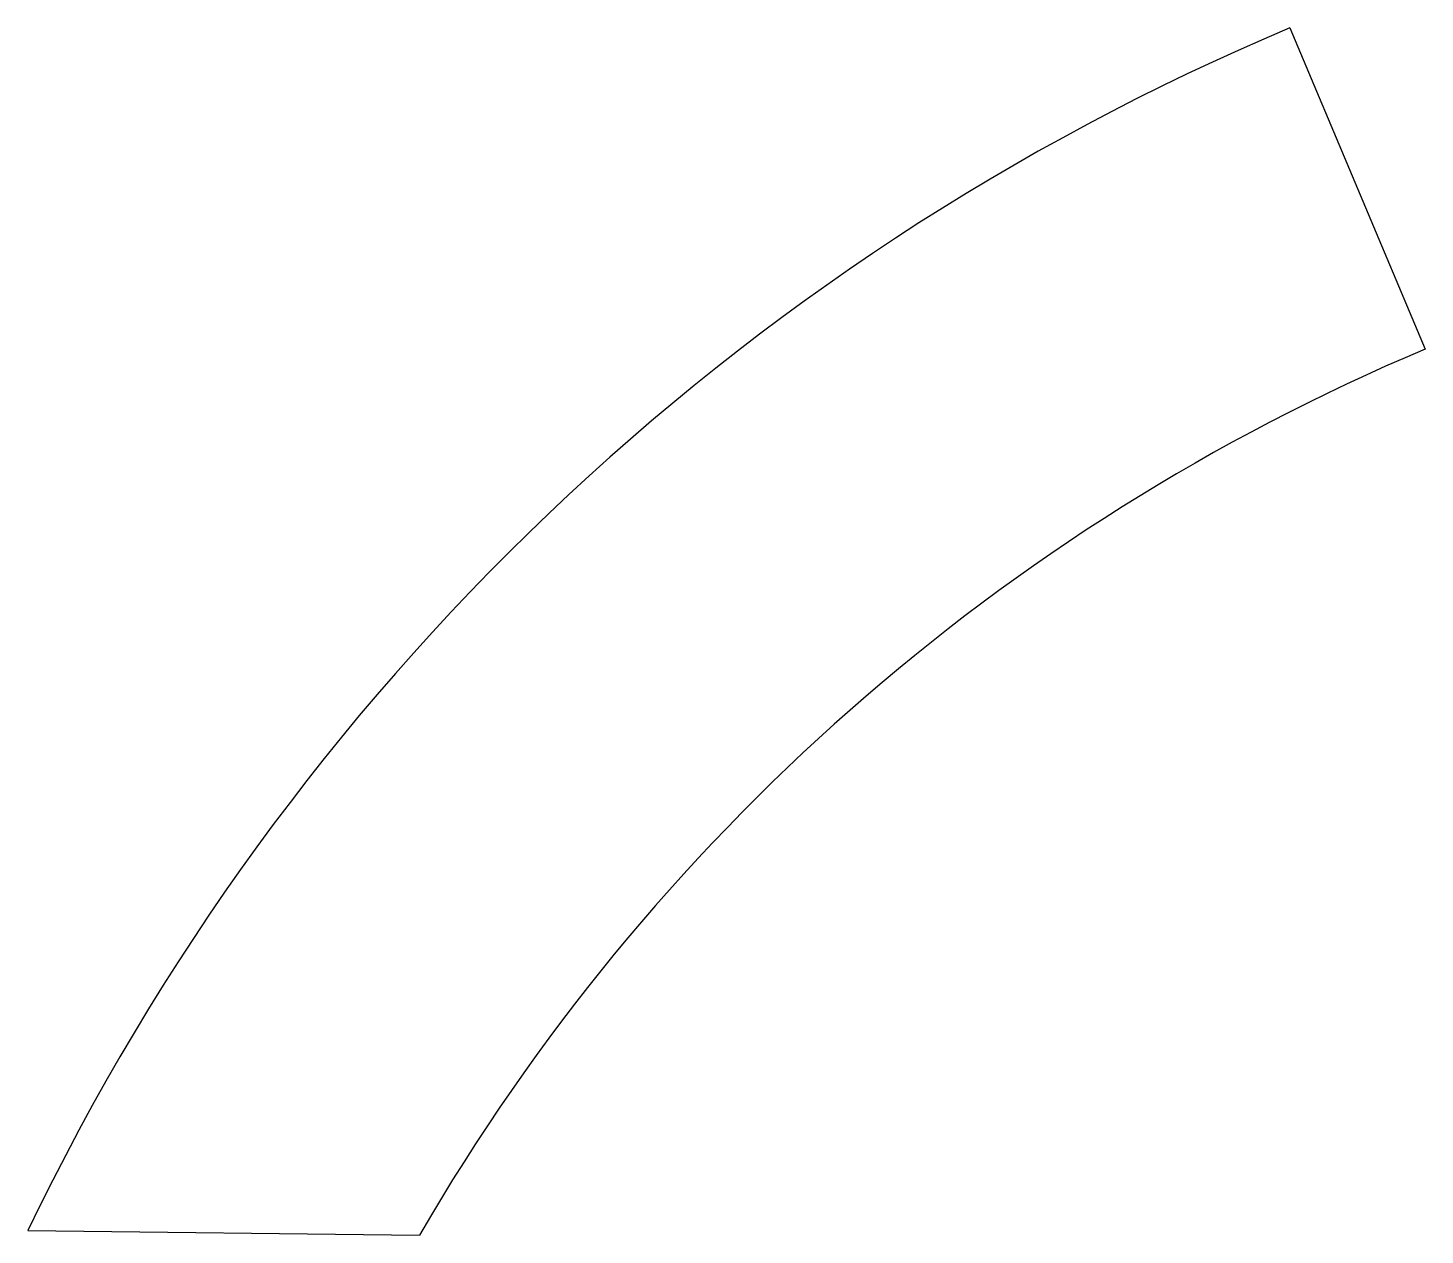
# Model space of a CAD drawing. Header units: millimetres. Extents: x -540 to 262, y -346 to 347.
import ezdxf

# ---------------------------------------------------------------- set-up
doc = ezdxf.new("R2010")
doc.units = ezdxf.units.MM

msp = doc.modelspace()

# ---------------------------------------------------------------- linework, layer by layer
at = {"color": 7, "linetype": 'Continuous', "lineweight": 25}
for p, q in [((184.04, 346.89), (261.72, 162.59)), ((-539.94, -342.93), (-315.28, -345.58))]:
    msp.add_line(p, q, dxfattribs=at)
for radius, end in [(1410.55, 154.37735), (1210.55, 149.88747)]:
    msp.add_arc((731.9, -952.92), radius, 112.85531, end, dxfattribs=at)

doc.saveas('drawing.dxf')
